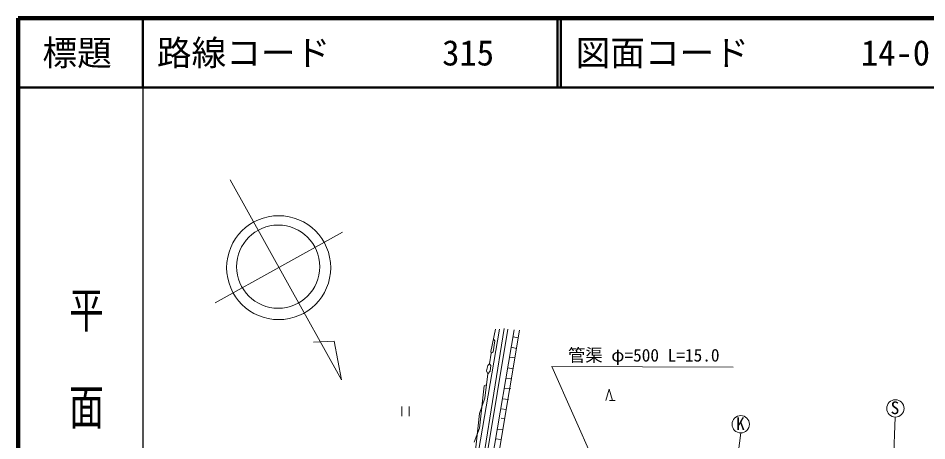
# Model space of a CAD drawing. Units: millimetres, scale not verified. Extents: x 40000 to 680000, y 20000 to 380000.
# Drawn here: x 40000 to 171030, y 318996 to 380000 of the extents above; entities that cross this region are included whole.
import ezdxf
from ezdxf.enums import TextEntityAlignment as Align

# ---------------------------------------------------------------- set-up
doc = ezdxf.new("R2010")
doc.units = ezdxf.units.MM
doc.header["$LTSCALE"] = 1000
for name, color, linetype, lineweight in [('M-BGD', 7, 'Continuous', 13), ('M-STR-HTXT', 7, 'Continuous', 13), ('M-STR-STRC', 7, 'Continuous', 13), ('M-TTL', 2, 'Continuous', 140), ('M-TTL-BAND', 7, 'Continuous', 25), ('M-TTL-LINE', 7, 'Continuous', 50)]:
    doc.layers.add(name, color=color, linetype=linetype, lineweight=lineweight)
doc.layers.add('M-TTL-TXT', color=7, linetype='Continuous')
doc.styles.add('@ＭＳ ゴシック', font='')
doc.styles.add('ＭＳ ゴシック', font='')
doc.styles.get('@ＭＳ ゴシック').set_extended_font_data('@MS Gothic')
doc.styles.get('ＭＳ ゴシック').set_extended_font_data('MS Gothic')

msp = doc.modelspace()

# ---------------------------------------------------------------- linework, layer by layer
at = {"layer": 'M-BGD'}
for p, q in [((109416, 335125), (105860, 314466)), ((110093, 335210), (107125, 316551)), ((110601, 335125), (107545, 316537)), ((111532, 335040), (108061, 314551)), ((108823, 335125), (108146, 331908)), ((112294, 334956), (109416, 317768)), ((108738, 333432), (108484, 331823)), ((108569, 333601), (108738, 333432)), ((111363, 334024), (112125, 333855)), ((108230, 331654), (107976, 330130)), ((108146, 331908), (108230, 331654)), ((108484, 331823), (108230, 331654)), ((111109, 332500), (111871, 332331)), ((110855, 331061), (111617, 330976)), ((107722, 329876), (107553, 329114)), ((107553, 329114), (107722, 328690)), ((107976, 330130), (107722, 329876)), ((108061, 329029), (107722, 328690)), ((107976, 330130), (108146, 329876)), ((108146, 329876), (108061, 329029)), ((110601, 329537), (111363, 329368)), ((107722, 328690), (107299, 325134)), ((110347, 328013), (111194, 327928)), ((107214, 326912), (106537, 320816)), ((107468, 327082), (107214, 326912)), ((110093, 326574), (111024, 326489)), ((124722, 324841), (125202, 326441)), ((125202, 326441), (125682, 324841)), ((107299, 325134), (106537, 322933)), ((109839, 325050), (110686, 324965)), ((95329, 323964), (95329, 322564)), ((96379, 322564), (96379, 323964)), ((126082, 324841), (125282, 324841)), ((106537, 322933), (105860, 316752)), ((109585, 323610), (110432, 323526)), ((166458, 322425), (165680, 302502)), ((109670, 322256), (110178, 322171)), ((106537, 320816), (105775, 318784)), ((109077, 320647), (109924, 320562)), ((144214, 320139), (141420, 298464)), ((108823, 319292), (109670, 319208))]:
    msp.add_line(p, q, dxfattribs=at)
for centre in [(166496, 323675), (144200, 321389)]:
    msp.add_circle(centre, 1250, dxfattribs=at)
at = {"layer": 'M-STR-HTXT'}
for p, q in [((143105, 329634), (116951, 329706)), ((116951, 329706), (127408, 306250))]:
    msp.add_line(p, q, dxfattribs=at)
at = {"layer": 'M-STR-STRC'}
for p, q in [((70556, 356682), (86606, 327815)), ((86779, 349112), (68425, 338907)), ((85574, 333387), (82576, 333260)), ((86606, 327815), (85574, 333387))]:
    msp.add_line(p, q, dxfattribs=at)
for centre, radius in [((77565, 343989), 7500), ((77496, 344131), 6000)]:
    msp.add_circle(centre, radius, dxfattribs=at)
at = {"layer": 'M-TTL'}
for p, q in [((40000, 380000), (40000, 20000)), ((680000, 380000), (40000, 380000))]:
    msp.add_line(p, q, dxfattribs=at)
at = {"layer": 'M-TTL-BAND'}
msp.add_line((58000, 370000), (58000, 20000), dxfattribs=at)
at = {"layer": 'M-TTL-LINE'}
for p, q in [((58000, 380000), (58000, 370000)), ((117750, 380000), (117750, 370000)), ((118250, 380000), (118250, 370000)), ((40000, 370000), (680000, 370000))]:
    msp.add_line(p, q, dxfattribs=at)

# ---------------------------------------------------------------- texts
at = {"layer": 'M-BGD', "style": 'ＭＳ ゴシック'}
for s, p in [('S', (165817, 322301)), ('K', (143521, 320015))]:
    msp.add_text(s, height=1833, dxfattribs=at).set_placement(p, align=Align.BOTTOM_LEFT)
at = {"layer": 'M-STR-HTXT', "style": 'ＭＳ ゴシック'}
msp.add_text('管渠 φ=500 L=15.0', height=1833, dxfattribs=at).set_placement((119280, 329887), align=Align.BOTTOM_LEFT)
at = {"layer": 'M-TTL-BAND', "style": '@ＭＳ ゴシック', "width": 1.4}
msp.add_text('平  面  図', height=3666, rotation=270, dxfattribs=at).set_placement((49777, 306475), align=Align.MIDDLE_RIGHT)
at = {"layer": 'M-TTL-TXT', "style": 'ＭＳ ゴシック'}
for s, p in [('路線コード', (60000, 375000)), ('315', (101142, 375000)), ('図面コード', (120380, 375000)), ('14-0', (161521, 375000))]:
    msp.add_text(s, height=3666, dxfattribs=at).set_placement(p, align=Align.MIDDLE_LEFT)
msp.add_text('標題', height=3666, dxfattribs=at).set_placement((48500, 375000), align=Align.MIDDLE_CENTER)

doc.saveas('drawing.dxf')
